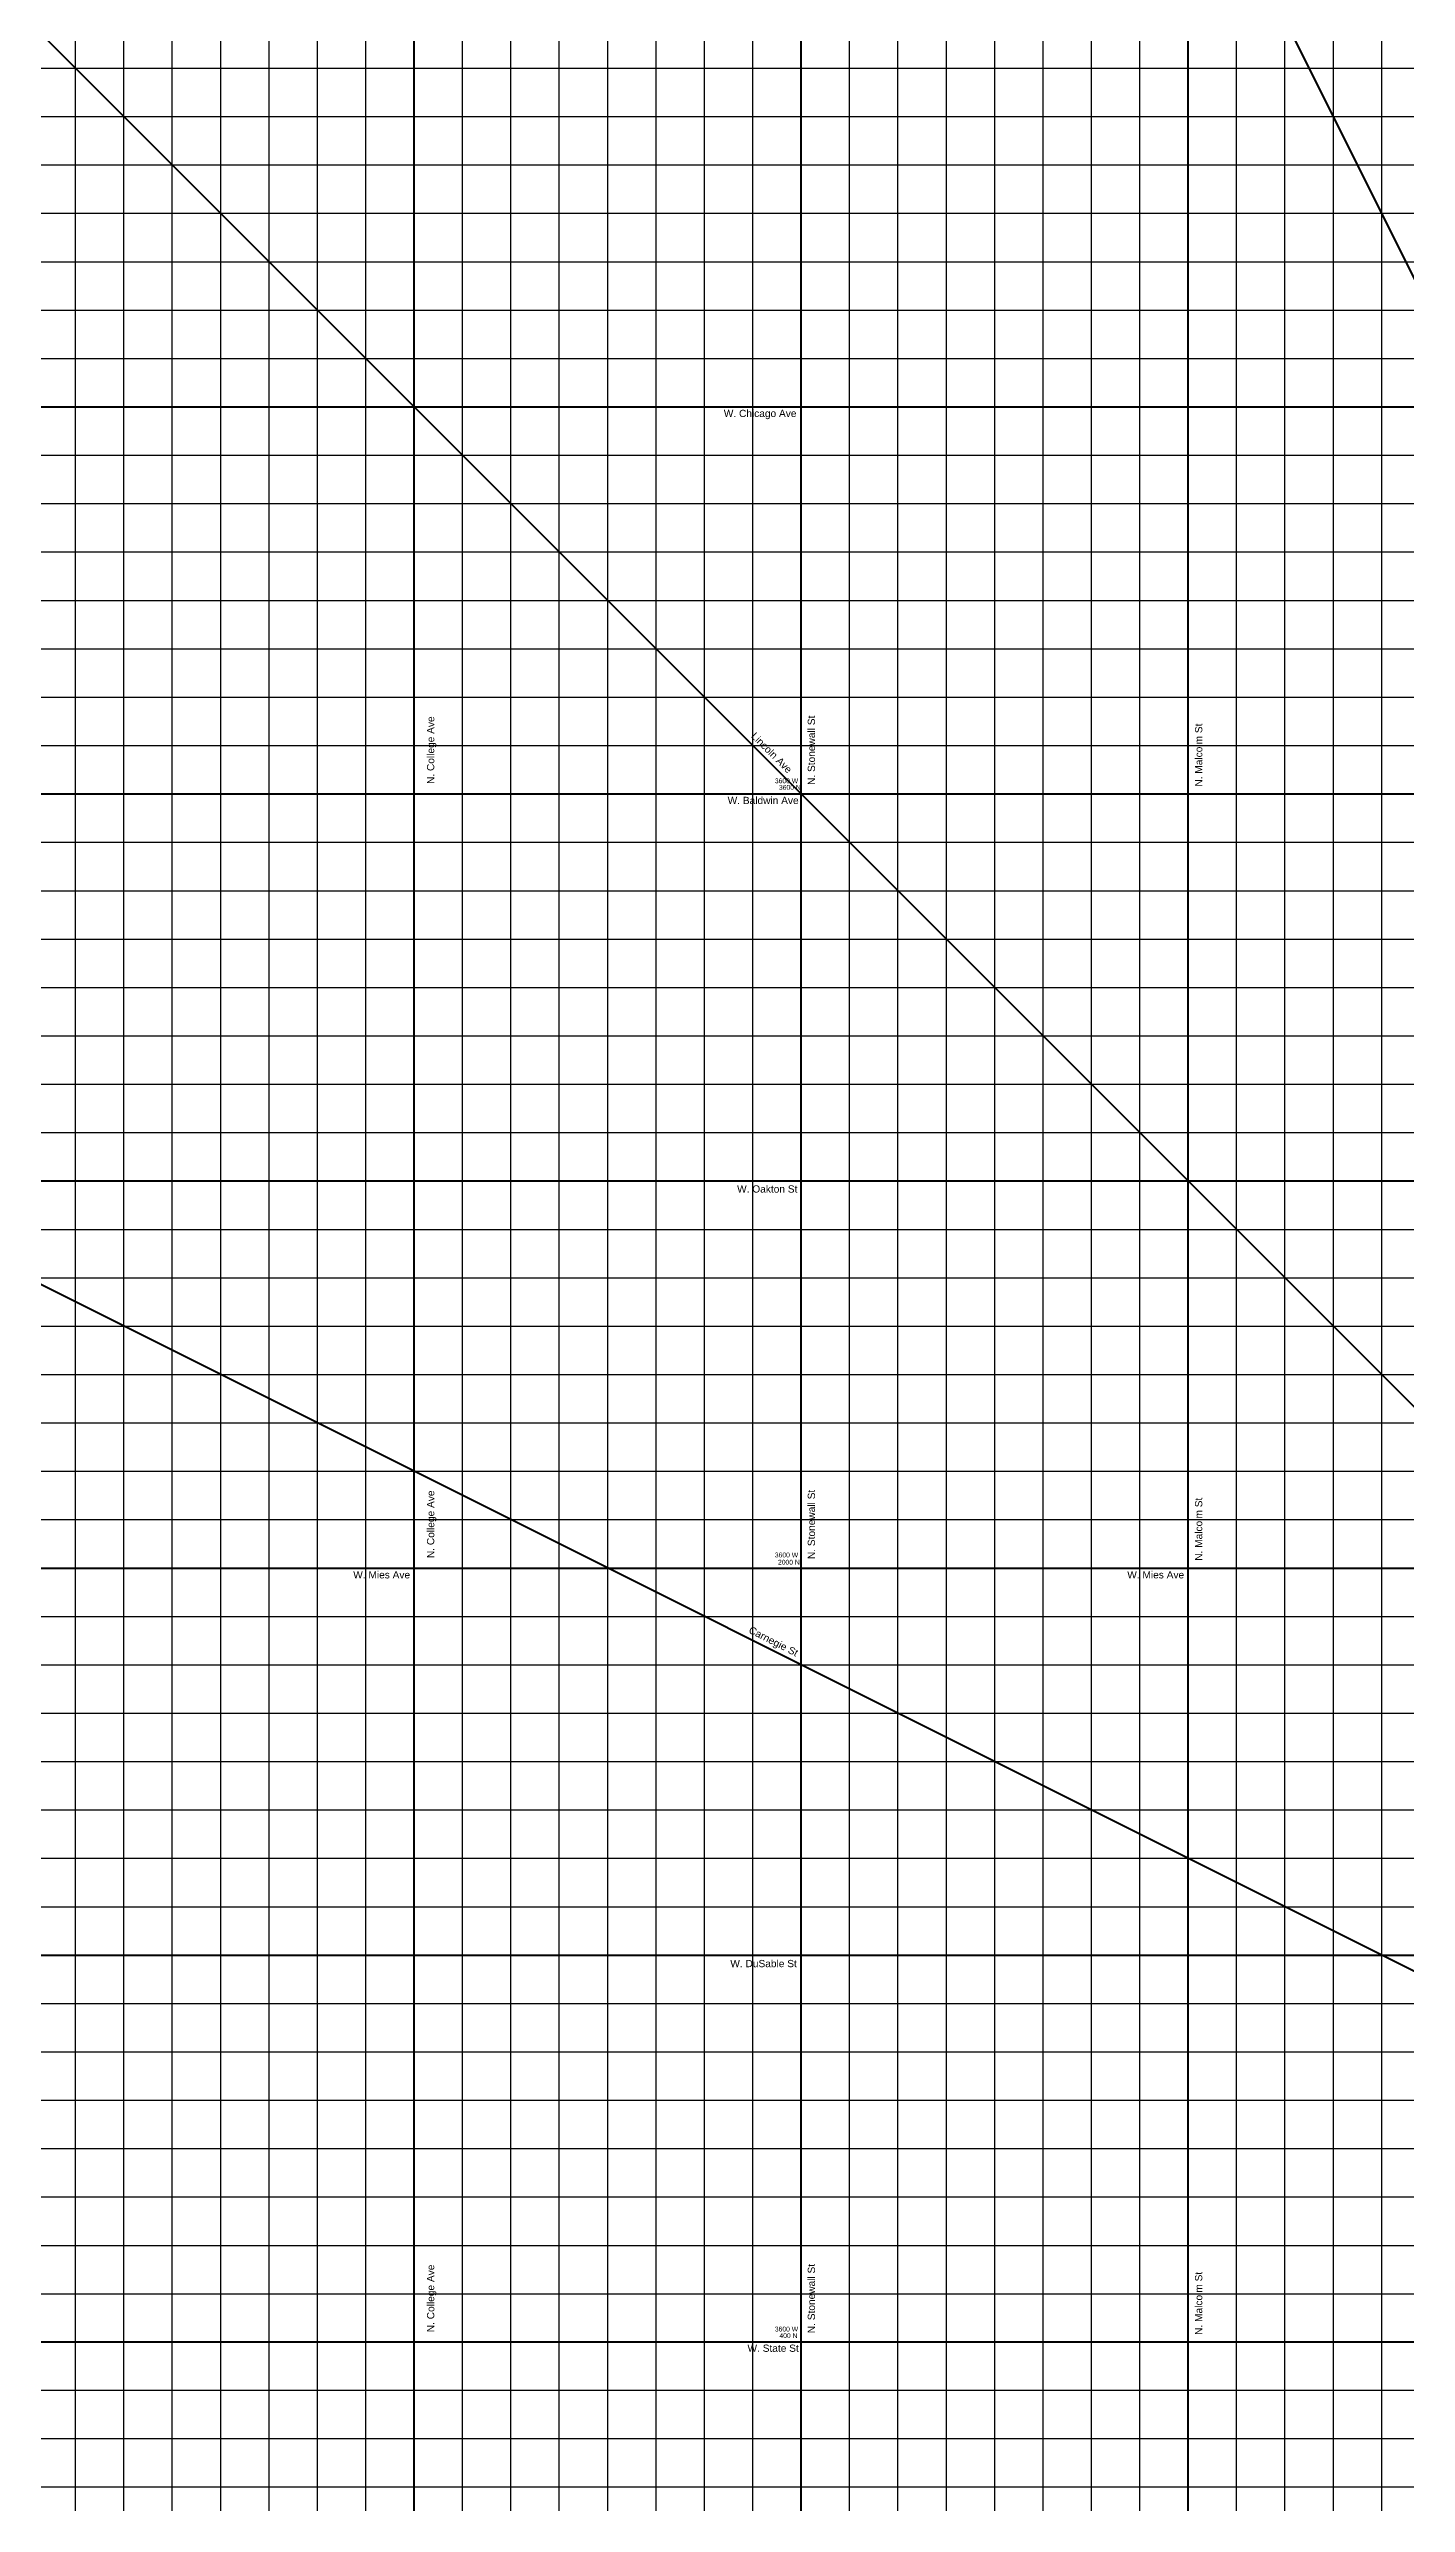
# Model space of a CAD drawing. Header units: inches. Extents: x -196 to 213, y -195 to 213.
# Drawn here: x -95.1 to -39, y 9.4 to 110.8 of the extents above; entities that cross this region are included whole.
import ezdxf

# ---------------------------------------------------------------- set-up
doc = ezdxf.new("R2010")
doc.units = ezdxf.units.IN
doc.header["$MEASUREMENT"] = 0
doc.linetypes.add('DASHED2', pattern=[0.375, 0.25, -0.125])
for name, color, linetype, lineweight in [('dia-major-st', 7, 'Continuous', 80), ('streets-major', 7, 'Continuous', 80), ('streets-minor', 7, 'Continuous', 30), ('text', 7, 'Continuous', 30), ('walking-path-major', 7, 'DASHED2', 25)]:
    doc.layers.add(name, color=color, linetype=linetype, lineweight=lineweight)
doc.styles.get("Standard").update_dxf_attribs({"font": 'arial.ttf'})

msp = doc.modelspace()

# ---------------------------------------------------------------- linework, layer by layer
at = {"layer": 'dia-major-st'}
for p, q in [((0, 16), (-192, 208)), ((4, 16), (-92, 208)), ((0, 12), (-192, 108))]:
    msp.add_line(p, q, dxfattribs=at)
at = {"layer": 'streets-major'}
for p, q in [((-80, -192), (-80, 208)), ((-64, -192), (-64, 208)), ((-48, -192), (-48, 208)), ((-192, 96), (208, 96)), ((-192, 80), (208, 80)), ((-192, 64), (208, 64)), ((-192, 48), (208, 48)), ((-192, 32), (208, 32)), ((0, 16), (-192, 16))]:
    msp.add_line(p, q, dxfattribs=at)
at = {"layer": 'streets-minor'}
for p, q in [((-94, -192), (-94, 208)), ((-92, -192), (-92, 208)), ((-90, -192), (-90, 208)), ((-88, -192), (-88, 208)), ((-86, -192), (-86, 208)), ((-84, -192), (-84, 208)), ((-82, -192), (-82, 208)), ((-78, -192), (-78, 208)), ((-76, -192), (-76, 208)), ((-74, -192), (-74, 208)), ((-72, -192), (-72, 208)), ((-70, -192), (-70, 208)), ((-68, -192), (-68, 208)), ((-66, -192), (-66, 208)), ((-62, -192), (-62, 208)), ((-60, -192), (-60, 208)), ((-58, -192), (-58, 208)), ((-56, -192), (-56, 208)), ((-54, -192), (-54, 208)), ((-52, -192), (-52, 208)), ((-50, -192), (-50, 208)), ((-46, -192), (-46, 208)), ((-44, -192), (-44, 208)), ((-42, -192), (-42, 208)), ((-40, -192), (-40, 208)), ((-192, 110), (208, 110)), ((-192, 108), (208, 108)), ((-192, 106), (208, 106)), ((-192, 104), (208, 104)), ((-192, 102), (208, 102)), ((-192, 100), (208, 100)), ((-192, 98), (208, 98)), ((-192, 94), (192, 94)), ((-192, 92), (192, 92)), ((-192, 90), (192, 90)), ((-192, 88), (192, 88)), ((-192, 86), (192, 86)), ((-192, 84), (192, 84)), ((-192, 82), (192, 82)), ((-192, 78), (208, 78)), ((-192, 76), (208, 76)), ((-192, 74), (208, 74)), ((-192, 72), (208, 72)), ((-192, 70), (208, 70)), ((-192, 68), (208, 68)), ((-192, 66), (208, 66)), ((-192, 62), (208, 62)), ((-192, 60), (208, 60)), ((-192, 58), (208, 58)), ((-192, 56), (208, 56)), ((-192, 54), (208, 54)), ((-192, 52), (208, 52)), ((-192, 50), (208, 50)), ((-192, 46), (208, 46)), ((-192, 44), (208, 44)), ((-192, 42), (208, 42)), ((-192, 40), (208, 40)), ((-192, 38), (208, 38)), ((-192, 36), (208, 36)), ((-192, 34), (208, 34)), ((-192, 30), (208, 30)), ((-192, 28), (208, 28)), ((-192, 26), (208, 26)), ((-192, 24), (208, 24)), ((-192, 22), (208, 22)), ((-192, 20), (208, 20)), ((-192, 18), (208, 18)), ((0, 14), (-192, 14)), ((0, 12), (-192, 12)), ((0, 10), (-192, 10))]:
    msp.add_line(p, q, dxfattribs=at)

# ---------------------------------------------------------------- texts
at = {"layer": 'text'}
for s, height, p in [('W. Chicago Ave', 0.3, (-67.2, 95.58)), ('3600 W', 0.2, (-65.09, 80.44)), ('3600 N', 0.2, (-64.92, 80.17)), ('W. Baldwin Ave', 0.3, (-67.04, 79.58)), ('W. Oakton St', 0.3, (-66.65, 63.52)), ('W. Mies Ave', 0.3, (-82.52, 47.57)), ('3600 W', 0.2, (-65.09, 48.44)), ('2000 N', 0.2, (-64.96, 48.14)), ('W. Mies Ave', 0.3, (-50.52, 47.57)), ('W. DuSable St', 0.3, (-66.93, 31.5)), ('3600 W', 0.2, (-65.09, 16.44)), ('400 N', 0.2, (-64.9, 16.17))]:
    msp.add_text(s, height=height, dxfattribs=at).set_placement(p)
for s, rotation, p in [('N. College Ave', 90, (-79.17, 80.41)), ('N. Stonewall St', 90, (-63.43, 80.37)), ('Lincoln Ave', 315, (-66.09, 82.36)), ('N. Malcolm St', 90, (-47.42, 80.3)), ('N. College Ave', 90, (-79.17, 48.41)), ('N. Stonewall St', 90, (-63.43, 48.37)), ('N. Malcolm St', 90, (-47.42, 48.3)), ('Carnegie St', 333, (-66.2, 45.34)), ('N. College Ave', 90, (-79.17, 16.41)), ('N. Stonewall St', 90, (-63.43, 16.37)), ('N. Malcolm St', 90, (-47.42, 16.3))]:
    msp.add_text(s, height=0.3, rotation=rotation, dxfattribs=at).set_placement(p)
at = {"layer": 'walking-path-major'}
msp.add_text('W. State St', height=0.3, dxfattribs=at).set_placement((-66.22, 15.6))

doc.saveas('drawing.dxf')
